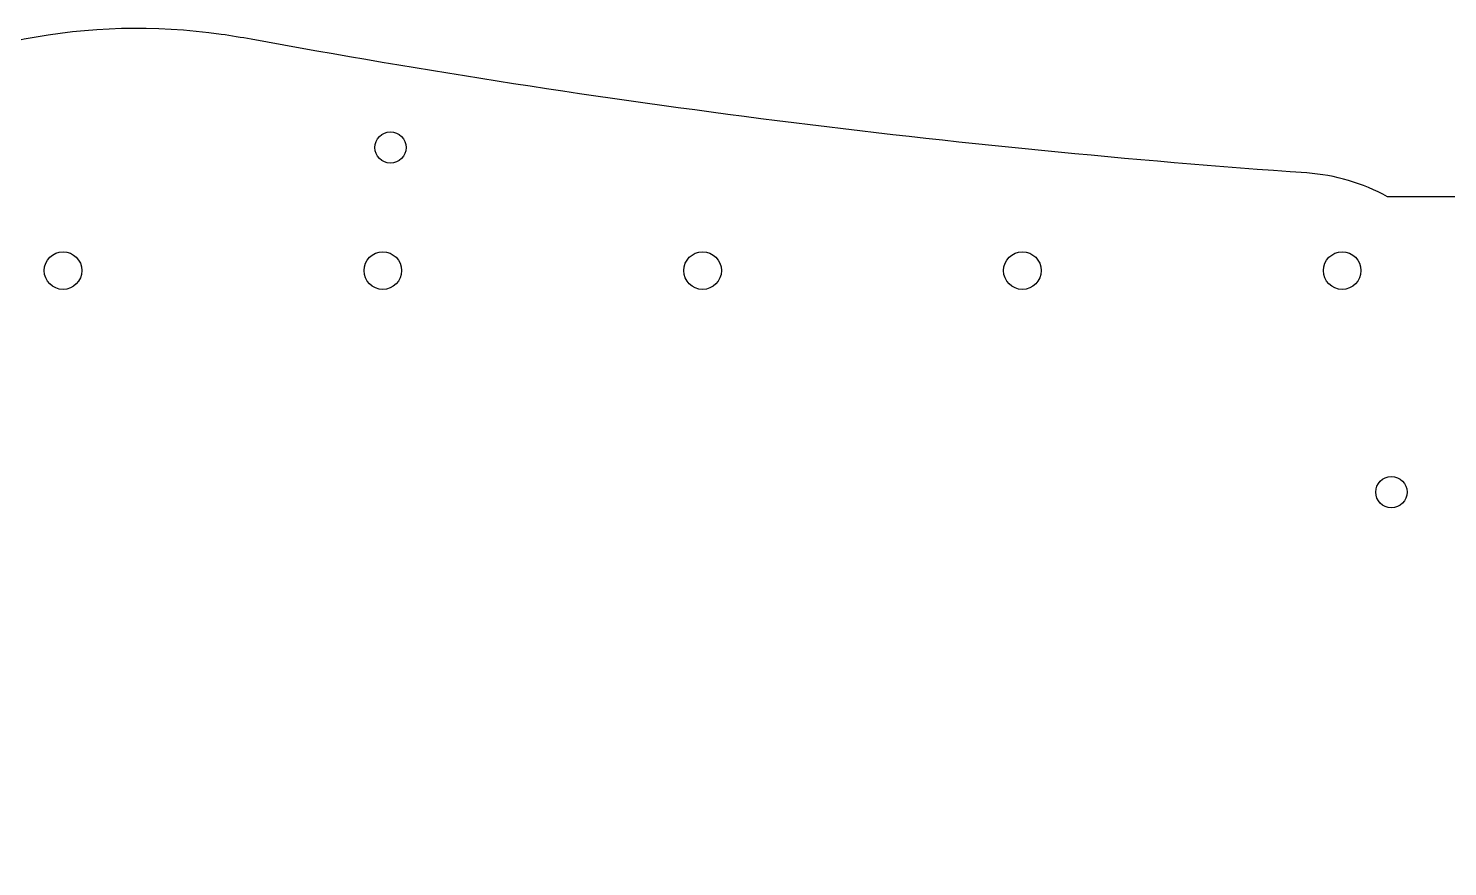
# Model space of a CAD drawing. Extents: x -5.5 to 29.5, y -8.1 to 1.6.
# Drawn here: x 2.07 to 9.29, y -2.65 to 1.61 of the extents above; entities that cross this region are included whole.
import ezdxf

# ---------------------------------------------------------------- set-up
doc = ezdxf.new("R2010")
doc.units = 0
doc.layers.get('0').update_dxf_attribs({"linetype": 'CONTINUOUS'})

msp = doc.modelspace()

# ---------------------------------------------------------------- linework, layer by layer
msp.add_lwpolyline([(15.01902, 0.75), (8.98098, 0.75, 0.1082605), (8.57035, 0.87079, -0.0277491), (3.20624, 1.54969, 0.0096395), (3.05404, 1.57458, 0.3439021), (-0.14919, -0.25795, -0.3044419), (-2, -1.5), (-2.78718, -1.5, 0.0479068), (-4.69031, -1.68277, 0.3591793), (-5.5, -2.66449), (-5.5, -3.83551, 0.3591793), (-4.69031, -4.81723, 0.0479068), (-2.78718, -5), (-2, -5, -0.3044419), (-0.14919, -6.24205, 0.3439021), (3.05404, -8.07458, 0.0096395), (3.20624, -8.04969, -0.0277491), (8.57035, -7.37079, 0.1082605), (8.98098, -7.25), (15.01902, -7.25, 0.1082605)], format="xyb")
for centre, radius in [((3.9139, 1), 0.0795), ((2.25, 0.375), 0.0955), ((3.875, 0.375), 0.0955), ((5.5, 0.375), 0.0955), ((7.125, 0.375), 0.0955), ((8.75, 0.375), 0.0955), ((9, -0.75), 0.0795)]:
    msp.add_circle(centre, radius)

doc.saveas('drawing.dxf')
